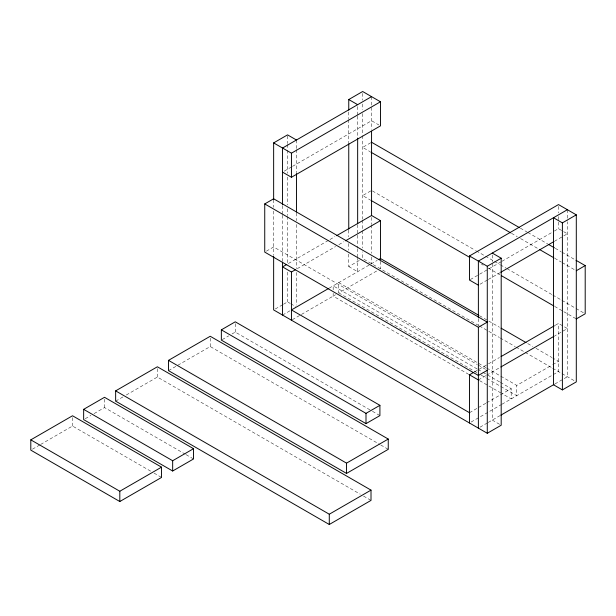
<?xml version="1.0" encoding="UTF-8"?>
<svg xmlns="http://www.w3.org/2000/svg" width="616" height="616" viewBox="0 0 616 616"><rect width="100%" height="100%" fill="white"/><g stroke="black" fill="none" stroke-linecap="round" stroke-linejoin="round"><path stroke-width="0.46" stroke-dasharray="3.08 2.31" d="M284.215 171.171L291.699 166.844M292.531 166.366L371.564 120.736L378.848 124.94M370.755 142.727L362.662 147.401L370.139 151.713M266.366 251.174L273.643 246.97L477.308 364.556M370.755 190.906L362.662 195.58L370.139 199.9M288.373 263.525L329.137 239.986M329.968 239.509L334.958 236.629M297.274 268.661L335.543 246.569M338.869 244.644L343.859 241.765M32.44 449.187L39.801 444.937M40.617 444.467L72.526 426.041L150.727 471.194M85.254 418.695L90.875 415.453M94.086 413.598L104.52 407.576L185.216 454.161M115.646 401.147L123.008 396.897M126.28 395.01L157.373 377.061L360.198 494.163M168.499 370.639L210.225 346.546L379.933 444.529M222.168 339.647L228.713 335.874M231.986 333.98L235.258 332.093L371.594 410.803M275.283 308.986L282.644 304.735M283.46 304.258L287.556 301.902L289.982 303.303M348.756 254.085L348.756 266.566L359.39 260.422M282.544 315.069L290.036 310.741M329.083 288.203L377.192 260.422M292.269 319.735L300.6 314.922M301.432 314.445L335.543 294.748M485.986 367.637L338.738 282.629L338.738 292.908L378.008 270.231M470.308 279.572L501.093 261.8M501.925 261.323L553.507 231.547M554.338 231.062L558.496 228.659L567.398 233.803L554.916 241.002M480.049 284.23L487.533 279.91M488.365 279.433L500.015 272.703M474.474 371.925L499.43 357.519M555.17 325.34L558.496 323.415L567.398 328.559L554.916 335.759M478.378 379.949L485.87 375.629M486.702 375.144L500.015 367.459M469.477 412.712L477.662 407.992M478.478 407.515L485.839 403.264M486.663 402.795L499.753 395.233M500.569 394.764L511.203 388.627L511.203 398.898L502.055 393.616M486.817 368.122L516.77 385.408L551.951 365.103M552.768 364.626L558.496 361.322L552.675 357.958M471.117 422.045L501.385 404.573M501.925 404.258L558.496 371.602L558.496 323.415M480.018 427.188L487.533 422.846M488.195 422.46L500.015 415.646M554.916 383.945L567.398 376.738L567.398 221.752M520.358 228.166L527.011 232.009M527.843 232.486L547.793 244.005M555.278 248.325L561.091 251.682M561.923 252.16L575.228 259.844M511.457 233.302L517.278 236.667M520.605 238.585L538.061 248.664M554.685 258.258L561.338 262.1M562.169 262.578L575.467 270.262M372.395 190.922L475.475 250.435M476.307 250.912L484.615 255.709M485.447 256.187L493.762 260.991M494.594 261.469L499.576 264.349M500.408 264.826L506.229 268.191M507.06 268.668L551.951 294.587M552.783 295.064L561.091 299.861M561.923 300.346L575.228 308.023M576.052 308.5L583.537 312.82M481.535 264.21L483.198 265.173M488.18 268.045L499.822 274.767M554.685 306.445L563.001 311.242M563.832 311.719L576.299 318.919M479.464 315.692L499.43 327.219M527.712 343.551L532.709 346.431M536.035 348.356L551.844 357.48M478.632 325.487L362.662 258.535L362.662 251.813M479.464 325.972L499.43 337.499M500.261 337.976L515.238 346.623M516.069 347.101L524.385 351.905M525.217 352.39L551.844 367.76M552.675 368.237L574.682 380.942M348.756 266.566L357.657 271.702L357.657 258.266M478.139 365.034L485.624 369.354M477.1 368.93L333.171 285.839L333.171 290.513M477.931 369.408L482.089 371.81M482.921 372.295L499.561 381.897M500.392 382.382L511.203 388.627M338.738 292.908L477.67 373.119M480.996 375.036L485.986 377.916M486.817 378.401L516.77 395.688L516.77 385.408M468.776 374.405L333.171 296.119L333.171 291.445M479.595 380.65L501.224 393.139M290.791 303.765L295.649 306.568M499.576 424.308L492.292 420.104L492.292 262.67M372.426 411.288L379.91 415.608M380.765 445.006L388.249 449.333M363.525 496.08L371.009 500.4M186.047 454.647L193.532 458.966M154.054 473.111L161.538 477.438M567.398 209.71L567.398 220.828M558.496 206.422L558.496 212.913M558.496 216.616L558.496 221.252M558.496 222.176L558.496 228.659M492.292 254.993L492.292 261.715M478.378 318.695L478.378 325.417M380.465 261.338L380.465 268.815M371.564 96.643L371.564 129.283M371.564 217.386L371.564 224.316M371.564 224.94L371.564 253.284M371.564 256.957L371.564 263.679M362.662 93.424L362.662 100.146M362.662 103.989L362.662 109.748M362.662 113.583L362.662 134.704M362.662 135.666L362.662 219.18M362.662 220.135L362.662 229.737M362.662 230.7L362.662 247.979M357.657 106.599L357.657 115.238M357.657 116.193L357.657 138.277M357.657 224.671L357.657 234.265M357.657 235.227L357.657 247.709M357.657 248.664L357.657 257.303M348.756 112.02L348.756 118.734M348.756 119.697L348.756 142.735M348.756 230.091L348.756 236.806M348.756 243.528L348.756 250.25M296.458 140.009L296.458 148.649M296.458 149.611L296.458 172.649M296.458 212.967L296.458 220.644M296.458 224.486L296.458 268.638M296.458 272.48L296.458 305.12M287.556 135.828L287.556 143.513M287.556 144.467L287.556 149.272M287.556 150.227L287.556 173.265M287.556 177.108L287.556 204.943M287.556 208.785L287.556 215.508M287.556 216.462L287.556 263.502M287.556 272.141L287.556 301.902M282.544 205.636L282.544 214.276M282.544 215.238L282.544 261.315M273.643 199.738L273.643 207.292M273.643 211.057L273.643 255.209M235.258 323.685L235.258 332.093M210.225 338.138L210.225 346.546M157.373 368.653L157.373 377.061M104.52 399.168L104.52 407.576M72.526 417.633L72.526 426.041"/><path stroke-width="0.92" d="M273.643 199.538L273.643 142.897L287.556 134.873L296.458 140.009M348.756 110.095L348.756 99.538L362.662 91.507L380.465 101.786L380.465 125.88L291.445 177.269L282.544 172.134M371.564 96.643L282.544 148.04L282.544 204.674M273.643 142.897L291.445 153.176L380.465 101.786M264.741 203.927L273.643 198.791L487.279 322.13L478.378 327.273L264.741 203.927L264.741 252.113L478.378 375.452L487.279 370.316M286.71 264.487L282.544 266.89L291.445 272.026L295.611 269.623M336.621 235.666L371.564 215.492L380.465 220.636L380.465 259.367M345.522 240.802L380.465 220.636M30.8 439.855L72.526 415.762L161.538 467.159L161.538 477.438L119.812 501.524L30.8 450.134L30.8 439.855L119.812 491.245L161.538 467.159M83.653 409.34L104.52 397.297L193.532 448.687L193.532 458.966L172.665 471.009L83.653 419.619L83.653 409.34L172.665 460.737L193.532 448.687M115.646 390.875L157.373 366.782L371.009 490.12L371.009 500.4L329.283 524.493L115.646 401.147L115.646 390.875L329.283 514.214L371.009 490.12M168.499 360.36L210.225 336.267L388.249 439.054L388.249 449.333L346.531 473.419L168.499 370.639L168.499 360.36L346.531 463.14L388.249 439.054M221.352 329.845L235.258 321.814L379.91 405.328L379.91 415.608L365.996 423.631L221.352 340.124L221.352 329.845L365.996 413.359L379.91 405.328M328.266 288.673L291.445 309.925L469.477 412.712M378.825 259.482L380.465 258.535L478.632 315.215M478.378 285.193L469.477 280.057L469.477 255.963L558.496 204.574L576.299 214.853L576.299 381.882L562.393 389.905L553.491 384.769L553.491 217.741L562.393 222.876L576.299 214.853M567.398 209.71L478.378 261.099L478.378 317.74M469.477 255.963L487.279 266.243L501.193 258.212L501.193 425.24L487.279 433.271L273.643 309.925L273.643 256.171M500.847 272.226L554.084 241.487M576.299 270.74L585.2 265.604L585.2 313.783L576.299 318.919M469.477 422.992L469.477 374.813L473.642 372.411M501.093 356.556L554.338 325.818M500.847 366.982L554.084 336.244M500.847 415.161L554.084 384.423M348.756 99.538L357.657 104.674M371.564 142.257L519.527 227.689M548.625 244.483L554.446 247.84M576.052 260.322L585.2 265.604M370.971 152.198L510.625 232.825M539.724 249.626L553.853 257.781M492.292 253.076L501.193 258.212M370.971 200.377L469.892 257.488M501.486 275.729L553.853 305.96M501.093 328.182L526.049 342.588M469.477 374.813L478.378 379.949M562.393 222.876L562.393 389.905M487.279 266.243L487.279 433.271M478.378 327.273L478.378 428.128M371.564 131.2L371.564 215.677M365.996 413.359L365.996 423.631M357.657 138.277L357.657 223.708M348.756 143.697L348.756 229.129M346.531 463.14L346.531 473.419M329.283 514.214L329.283 524.493M296.458 173.604L296.458 212.004M291.445 153.176L291.445 177.269M291.445 272.026L291.445 320.205M282.544 262.27L282.544 315.069M172.665 460.737L172.665 471.009M119.812 491.245L119.812 501.524"/></g></svg>
